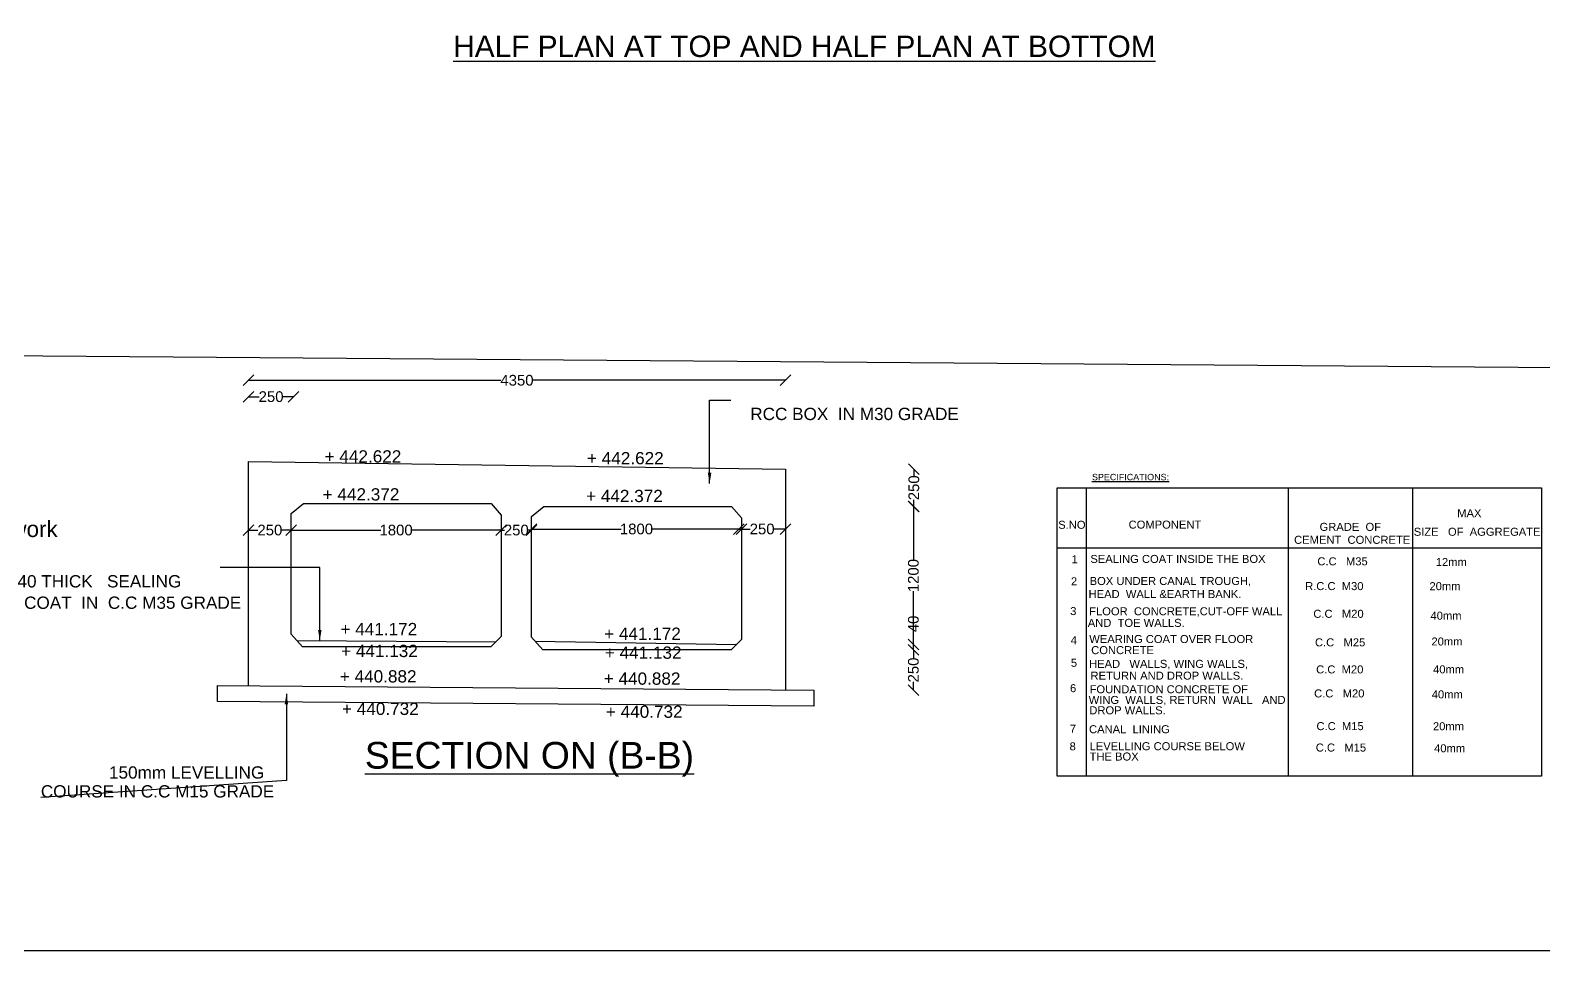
# Model space of a CAD drawing. Header units: millimetres. Extents: x 5760592 to 5768701, y 20978528 to 20983100.
# Drawn here: x 5762703 to 5765539, y 20978528 to 20980252 of the extents above; entities that cross this region are included whole.
import ezdxf

# ---------------------------------------------------------------- set-up
doc = ezdxf.new("R2010")
doc.units = ezdxf.units.MM
doc.header["$MEASUREMENT"] = 0
for name, color, linetype in [('DIMENSIONS', 7, 'Continuous'), ('DRAWING', 7, 'Continuous'), ('TEXT', 7, 'Continuous')]:
    doc.layers.add(name, color=color, linetype=linetype)
doc.styles.get("Standard").update_dxf_attribs({"font": 'arial.ttf', "height": 20})
doc.dimstyles.get("Standard").update_dxf_attribs({"dimtxt": 20, "dimasz": 20, "dimexe": 0.18, "dimexo": 0.0625, "dimgap": 0.09, "dimtad": 0, "dimdec": 0, "dimzin": 0, "dimdsep": 46, "dimtxsty": 'Standard', "dimblk": 'OBLIQUE', "dimcen": 0.09, "dimse1": 1, "dimse2": 1, "dimadec": 0, "dimazin": 0, "dimtfac": 1, "dimtdec": 0, "dimtofl": 0, "dimtmove": 0, "dimatfit": 3, "dimfxl": 1, "dimtolj": 1, "dimtzin": 0, "dimarcsym": 0})

# ---------------------------------------------------------------- blocks, each defined once
blk = doc.blocks.new('_Oblique')
at = {"color": 0, "linetype": 'ByBlock', "lineweight": -2}
blk.add_line((-0.5, -0.5), (0.5, 0.5), dxfattribs=at)
blk = doc.blocks.new('*D87')
at = {"layer": 'Defpoints', "color": 0}
for p in [(5764117.9, 20979596.5), (5763111.7, 20979444.4), (5764117.9, 20979430.2)]:
    blk.add_point(p, dxfattribs=at)
at = {"layer": 'DIMENSIONS', "color": 0, "lineweight": -2}
for p, q in [((5763111.7, 20979596.5), (5763584.5, 20979596.5)), ((5764117.9, 20979596.5), (5763645.1, 20979596.5))]:
    blk.add_line(p, q, dxfattribs=at)
at = {"layer": 'DIMENSIONS', "color": 0, "lineweight": -2, "xscale": 20, "yscale": 20, "zscale": 20, "rotation": 180}
blk.add_blockref('_Oblique', (5763111.7, 20979596.5), dxfattribs=at)
at = {"layer": 'DIMENSIONS', "color": 0, "lineweight": -2, "xscale": 20, "yscale": 20, "zscale": 20}
blk.add_blockref('_Oblique', (5764117.9, 20979596.5), dxfattribs=at)
at = {"layer": 'DIMENSIONS', "color": 0, "insert": (5763614.8, 20979596.5), "char_height": 20, "attachment_point": 5}
blk.add_mtext('\\A1;4350', dxfattribs=at)
blk = doc.blocks.new('*D88')
at = {"layer": 'Defpoints', "color": 0}
for p in [(5763196.3, 20979565.8), (5763111.7, 20979315.8), (5763196.3, 20979315.8)]:
    blk.add_point(p, dxfattribs=at)
at = {"layer": 'DIMENSIONS', "color": 0, "lineweight": -2}
for p, q in [((5763111.7, 20979565.8), (5763131.7, 20979565.8)), ((5763196.3, 20979565.8), (5763176.3, 20979565.8))]:
    blk.add_line(p, q, dxfattribs=at)
at = {"layer": 'DIMENSIONS', "color": 0, "lineweight": -2, "xscale": 20, "yscale": 20, "zscale": 20, "rotation": 180}
blk.add_blockref('_Oblique', (5763111.7, 20979565.8), dxfattribs=at)
at = {"layer": 'DIMENSIONS', "color": 0, "lineweight": -2, "xscale": 20, "yscale": 20, "zscale": 20}
blk.add_blockref('_Oblique', (5763196.3, 20979565.8), dxfattribs=at)
at = {"layer": 'DIMENSIONS', "color": 0, "insert": (5763154, 20979565.8), "char_height": 20, "attachment_point": 5}
blk.add_mtext('\\A1;250', dxfattribs=at)
blk = doc.blocks.new('*D89')
at = {"layer": 'Defpoints', "color": 0}
for p in [(5763111.7, 20979315.8), (5763191.7, 20979315.8), (5763191.7, 20979315.8)]:
    blk.add_point(p, dxfattribs=at)
at = {"layer": 'DIMENSIONS', "color": 0, "lineweight": -2}
for p, q in [((5763111.7, 20979315.8), (5763129.4, 20979315.8)), ((5763191.7, 20979315.8), (5763174, 20979315.8))]:
    blk.add_line(p, q, dxfattribs=at)
at = {"layer": 'DIMENSIONS', "color": 0, "lineweight": -2, "xscale": 20, "yscale": 20, "zscale": 20, "rotation": 180}
blk.add_blockref('_Oblique', (5763111.7, 20979315.8), dxfattribs=at)
at = {"layer": 'DIMENSIONS', "color": 0, "lineweight": -2, "xscale": 20, "yscale": 20, "zscale": 20}
blk.add_blockref('_Oblique', (5763191.7, 20979315.8), dxfattribs=at)
at = {"layer": 'DIMENSIONS', "color": 0, "insert": (5763151.7, 20979315.8), "char_height": 20, "attachment_point": 5}
blk.add_mtext('\\A1;250', dxfattribs=at)
blk = doc.blocks.new('*D90')
at = {"layer": 'Defpoints', "color": 0}
for p in [(5763191.7, 20979315.8), (5763584.9, 20979315.8), (5763584.9, 20979315.8)]:
    blk.add_point(p, dxfattribs=at)
at = {"layer": 'DIMENSIONS', "color": 0, "lineweight": -2}
for p, q in [((5763191.7, 20979315.8), (5763359.4, 20979315.8)), ((5763584.9, 20979315.8), (5763417.3, 20979315.8))]:
    blk.add_line(p, q, dxfattribs=at)
at = {"layer": 'DIMENSIONS', "color": 0, "lineweight": -2, "xscale": 20, "yscale": 20, "zscale": 20, "rotation": 180}
blk.add_blockref('_Oblique', (5763191.7, 20979315.8), dxfattribs=at)
at = {"layer": 'DIMENSIONS', "color": 0, "lineweight": -2, "xscale": 20, "yscale": 20, "zscale": 20}
blk.add_blockref('_Oblique', (5763584.9, 20979315.8), dxfattribs=at)
at = {"layer": 'DIMENSIONS', "color": 0, "insert": (5763388.3, 20979315.8), "char_height": 20, "attachment_point": 5}
blk.add_mtext('\\A1;1800', dxfattribs=at)
blk = doc.blocks.new('*D91')
at = {"layer": 'Defpoints', "color": 0}
for p in [(5763584.9, 20979315.8), (5763642.2, 20979315.8), (5763642.2, 20979315.8)]:
    blk.add_point(p, dxfattribs=at)
at = {"layer": 'DIMENSIONS', "color": 0, "lineweight": -2}
for p, q in [((5763584.9, 20979315.8), (5763591.3, 20979315.8)), ((5763642.2, 20979315.8), (5763635.9, 20979315.8))]:
    blk.add_line(p, q, dxfattribs=at)
at = {"layer": 'DIMENSIONS', "color": 0, "lineweight": -2, "xscale": 20, "yscale": 20, "zscale": 20, "rotation": 180}
blk.add_blockref('_Oblique', (5763584.9, 20979315.8), dxfattribs=at)
at = {"layer": 'DIMENSIONS', "color": 0, "lineweight": -2, "xscale": 20, "yscale": 20, "zscale": 20}
blk.add_blockref('_Oblique', (5763642.2, 20979315.8), dxfattribs=at)
at = {"layer": 'DIMENSIONS', "color": 0, "insert": (5763613.6, 20979315.8), "char_height": 20, "attachment_point": 5}
blk.add_mtext('\\A1;250', dxfattribs=at)
blk = doc.blocks.new('*D92')
at = {"layer": 'Defpoints', "color": 0}
for p in [(5763642.2, 20979315.8), (5764035.4, 20979317.8), (5764035.4, 20979309.7)]:
    blk.add_point(p, dxfattribs=at)
at = {"layer": 'DIMENSIONS', "color": 0, "lineweight": -2}
for p, q in [((5763642.2, 20979317.8), (5763809.9, 20979317.8)), ((5764035.4, 20979317.8), (5763867.8, 20979317.8))]:
    blk.add_line(p, q, dxfattribs=at)
at = {"layer": 'DIMENSIONS', "color": 0, "lineweight": -2, "xscale": 20, "yscale": 20, "zscale": 20, "rotation": 180}
blk.add_blockref('_Oblique', (5763642.2, 20979317.8), dxfattribs=at)
at = {"layer": 'DIMENSIONS', "color": 0, "lineweight": -2, "xscale": 20, "yscale": 20, "zscale": 20}
blk.add_blockref('_Oblique', (5764035.4, 20979317.8), dxfattribs=at)
at = {"layer": 'DIMENSIONS', "color": 0, "insert": (5763838.8, 20979317.8), "char_height": 20, "attachment_point": 5}
blk.add_mtext('\\A1;1800', dxfattribs=at)
blk = doc.blocks.new('*D93')
at = {"layer": 'Defpoints', "color": 0}
for p in [(5764030.6, 20979313), (5764118, 20979317.8), (5764118, 20979313.1)]:
    blk.add_point(p, dxfattribs=at)
at = {"layer": 'DIMENSIONS', "color": 0, "lineweight": -2}
for p, q in [((5764030.6, 20979317.8), (5764052, 20979317.8)), ((5764118, 20979317.8), (5764096.6, 20979317.8))]:
    blk.add_line(p, q, dxfattribs=at)
at = {"layer": 'DIMENSIONS', "color": 0, "lineweight": -2, "xscale": 20, "yscale": 20, "zscale": 20, "rotation": 180}
blk.add_blockref('_Oblique', (5764030.6, 20979317.8), dxfattribs=at)
at = {"layer": 'DIMENSIONS', "color": 0, "lineweight": -2, "xscale": 20, "yscale": 20, "zscale": 20}
blk.add_blockref('_Oblique', (5764118, 20979317.8), dxfattribs=at)
at = {"layer": 'DIMENSIONS', "color": 0, "insert": (5764074.3, 20979317.8), "char_height": 20, "attachment_point": 5}
blk.add_mtext('\\A1;250', dxfattribs=at)
blk = doc.blocks.new('*D94')
at = {"layer": 'Defpoints', "color": 0}
for p in [(5764117.9, 20979430.2), (5764016.9, 20979360), (5764358.7, 20979360)]:
    blk.add_point(p, dxfattribs=at)
at = {"layer": 'DIMENSIONS', "color": 0, "lineweight": -2}
for p, q in [((5764358.7, 20979430.2), (5764358.7, 20979417.4)), ((5764358.7, 20979360), (5764358.7, 20979372.8))]:
    blk.add_line(p, q, dxfattribs=at)
at = {"layer": 'DIMENSIONS', "color": 0, "lineweight": -2, "xscale": 20, "yscale": 20, "zscale": 20}
for p, rotation in [((5764358.7, 20979430.2), 90), ((5764358.7, 20979360), 270)]:
    blk.add_blockref('_Oblique', p, dxfattribs=dict(at, rotation=rotation))
at = {"layer": 'DIMENSIONS', "color": 0, "insert": (5764358.7, 20979395.1), "char_height": 20, "attachment_point": 5, "rotation": 90}
blk.add_mtext('\\A1;250', dxfattribs=at)
blk = doc.blocks.new('*D95')
at = {"layer": 'Defpoints', "color": 0}
for p in [(5764016.9, 20979360), (5764026, 20979101.2), (5764357.8, 20979101.2)]:
    blk.add_point(p, dxfattribs=at)
at = {"layer": 'DIMENSIONS', "color": 0, "lineweight": -2}
for p, q in [((5764357.8, 20979360), (5764357.8, 20979259.6)), ((5764357.8, 20979101.2), (5764357.8, 20979201.6))]:
    blk.add_line(p, q, dxfattribs=at)
at = {"layer": 'DIMENSIONS', "color": 0, "lineweight": -2, "xscale": 20, "yscale": 20, "zscale": 20}
for p, rotation in [((5764357.8, 20979360), 90), ((5764357.8, 20979101.2), 270)]:
    blk.add_blockref('_Oblique', p, dxfattribs=dict(at, rotation=rotation))
at = {"layer": 'DIMENSIONS', "color": 0, "insert": (5764357.8, 20979230.6), "char_height": 20, "attachment_point": 5, "rotation": 90}
blk.add_mtext('\\A1;1200', dxfattribs=at)
blk = doc.blocks.new('*D96')
at = {"layer": 'Defpoints', "color": 0}
for p in [(5764016.5, 20979091.4), (5764026, 20979101.2), (5764357.8, 20979091.4)]:
    blk.add_point(p, dxfattribs=at)
at = {"layer": 'DIMENSIONS', "color": 0, "lineweight": -2}
for p, q in [((5764357.8, 20979101.2), (5764357.8, 20979125.3)), ((5764357.8, 20979091.4), (5764357.8, 20979101.2))]:
    blk.add_line(p, q, dxfattribs=at)
at = {"layer": 'DIMENSIONS', "color": 0, "lineweight": -2, "xscale": 20, "yscale": 20, "zscale": 20}
for p, rotation in [((5764357.8, 20979101.2), 90), ((5764357.8, 20979091.4), 270)]:
    blk.add_blockref('_Oblique', p, dxfattribs=dict(at, rotation=rotation))
at = {"layer": 'DIMENSIONS', "color": 0, "insert": (5764357.8, 20979140.1), "char_height": 20, "attachment_point": 5, "rotation": 90}
blk.add_mtext('\\A1;40', dxfattribs=at)
blk = doc.blocks.new('*D97')
at = {"layer": 'Defpoints', "color": 0}
for p in [(5764357.8, 20979091.4), (5764118.4, 20979016), (5764357.8, 20979016)]:
    blk.add_point(p, dxfattribs=at)
at = {"layer": 'DIMENSIONS', "color": 0, "lineweight": -2}
for p, q in [((5764357.8, 20979091.4), (5764357.8, 20979076)), ((5764357.8, 20979016), (5764357.8, 20979031.4))]:
    blk.add_line(p, q, dxfattribs=at)
at = {"layer": 'DIMENSIONS', "color": 0, "lineweight": -2, "xscale": 20, "yscale": 20, "zscale": 20}
for p, rotation in [((5764357.8, 20979091.4), 90), ((5764357.8, 20979016), 270)]:
    blk.add_blockref('_Oblique', p, dxfattribs=dict(at, rotation=rotation))
at = {"layer": 'DIMENSIONS', "color": 0, "insert": (5764357.8, 20979053.7), "char_height": 20, "attachment_point": 5, "rotation": 90}
blk.add_mtext('\\A1;250', dxfattribs=at)

msp = doc.modelspace()

# ---------------------------------------------------------------- linework, layer by layer
at = {"layer": 'DRAWING', "color": 0}
for points in [[(5760592.1, 20983100), (5768629.1, 20983100), (5768629.1, 20978527.7), (5760592.1, 20978527.7)], [(5764627, 20979394.8), (5765534.7, 20979394.8), (5765534.7, 20978855), (5764627, 20978855)]]:
    msp.add_lwpolyline(points, close=True, dxfattribs=at)
for points in [[(5767198.5, 20979607.4), (5760692.7, 20979657.2), (5760692.7, 20980059.4), (5760730.3, 20980083.5), (5760661.6, 20980083.5), (5760697.4, 20980103.9), (5760697.4, 20981484.9), (5760731.2, 20981508), (5760663.9, 20981508), (5760697.4, 20981529.9), (5760697.7, 20981724.9)], [(5763111.7, 20979024), (5763111.7, 20979444.4), (5764117.9, 20979430.2), (5764118.4, 20979016)], [(5764681.8, 20979394.8), (5764681.8, 20978855)], [(5765060.4, 20979394.8), (5765060.4, 20978855)], [(5765292.9, 20979394.8), (5765292.9, 20978855)], [(5763214.6, 20979365.5), (5763566.4, 20979365.5), (5763584.9, 20979344.1), (5763584.9, 20979116.6), (5763566, 20979096.9), (5763212.6, 20979096.9), (5763191.7, 20979120.8), (5763191.7, 20979347.1), (5763214.6, 20979365.5)], [(5763665.1, 20979360), (5764016.9, 20979360), (5764035.4, 20979338.6), (5764035.4, 20979111.1), (5764016.5, 20979091.4), (5763663.1, 20979091.4), (5763642.2, 20979115.3), (5763642.2, 20979341.6), (5763665.1, 20979360)], [(5764627, 20979282.4), (5765534.7, 20979282.4)], [(5763202.2, 20979108.8), (5763575.4, 20979106.7)], [(5763648.9, 20979107.6), (5764026, 20979101.2)], [(5763052.9, 20979024.5), (5764171.5, 20979015.6), (5764171.5, 20978986.1), (5763053.3, 20978994.6), (5763053.5, 20979024.5)]]:
    msp.add_lwpolyline(points, dxfattribs=at)

# ---------------------------------------------------------------- texts
at = {"layer": 'TEXT', "color": 0}
for s, height, p in [('%%UHALF PLAN AT TOP AND HALF PLAN AT BOTTOM', 40, (5763495.3, 20980202.3)), ('RCC BOX  IN M30 GRADE', 23, (5764052, 20979522)), ('+ 442.622', 23, (5763254.3, 20979442.4)), ('+ 442.622', 23, (5763746, 20979439.1)), ('%%USPECIFICATIONS:', 12, (5764692.5, 20979409.2)), ('+ 442.372', 23, (5763250.6, 20979371.3)), ('+ 442.372', 23, (5763744.3, 20979368.3)), ('S.NO', 15, (5764629.2, 20979318.3)), ('COMPONENT', 15, (5764761.1, 20979318.6)), ('GRADE  OF', 15, (5765119, 20979314.4)), ('MAX', 15, (5765377, 20979340)), ('CEMENT  CONCRETE', 15, (5765071.3, 20979290.1)), ('SIZE   OF  AGGREGATE', 15, (5765295.6, 20979305.2)), ('1', 15, (5764654.2, 20979253.8)), ('SEALING COAT INSIDE THE BOX', 15, (5764689.5, 20979254.3)), ('C.C   M35', 15, (5765114.9, 20979249.8)), ('12mm', 15, (5765336.8, 20979248.5)), ('40 THICK   SEALING', 23, (5762678.7, 20979208.4)), ('2', 15, (5764653.1, 20979212.4)), ('BOX UNDER CANAL TROUGH,', 15, (5764688.1, 20979213)), ('R.C.C  M30', 15, (5765091.9, 20979203.4)), ('20mm', 15, (5765325, 20979203.2)), ('COAT  IN  C.C M35 GRADE', 23, (5762691, 20979168.3)), ('HEAD  WALL &EARTH BANK.', 15, (5764686.1, 20979188.5)), ('3', 15, (5764651.6, 20979156.6)), ('FLOOR  CONCRETE,CUT-OFF WALL ', 15, (5764687.2, 20979156.2)), ('C.C   M20', 15, (5765107.3, 20979151.5)), ('40mm', 15, (5765326.9, 20979148)), ('+ 441.172', 23, (5763284, 20979118.9)), ('+ 441.172', 23, (5763778.2, 20979110.2)), ('AND  TOE WALLS.', 15, (5764684.6, 20979134.5)), ('4', 15, (5764652.6, 20979102)), ('WEARING COAT OVER FLOOR ', 15, (5764687.4, 20979104.2)), ('C.C   M25', 15, (5765110.4, 20979098)), ('20mm', 15, (5765328.7, 20979099.6)), ('+ 441.132', 23, (5763285.2, 20979077.9)), ('+ 441.132', 23, (5763779.4, 20979074.7)), ('5', 15, (5764652.9, 20979059.7)), ('CONCRETE', 15, (5764691, 20979083.4)), ('+ 440.882', 23, (5763282.8, 20979030.3)), ('+ 440.882', 23, (5763777.4, 20979026.1)), ('HEAD   WALLS, WING WALLS,', 15, (5764687, 20979057.7)), ('RETURN AND DROP WALLS.', 15, (5764689.7, 20979035.6)), ('C.C  M20', 15, (5765112.6, 20979047.3)), ('40mm', 15, (5765331.8, 20979047.4)), ('6', 15, (5764651.3, 20979012.1)), ('FOUNDATION CONCRETE OF', 15, (5764688, 20979010.1)), ('C.C   M20', 15, (5765108.8, 20979002.3)), ('+ 440.732', 23, (5763286.9, 20978969.5)), ('WING  WALLS, RETURN  WALL   AND', 15, (5764686.3, 20978990.1)), ('40mm', 15, (5765329.3, 20979000.5)), ('+ 440.732', 23, (5763781.4, 20978964.1)), ('DROP WALLS.', 15, (5764687.5, 20978970.7)), ('7', 15, (5764651, 20978936.1)), ('CANAL  LINING', 15, (5764687, 20978935.2)), ('C.C  M15', 15, (5765113.2, 20978941)), ('20mm', 15, (5765331.5, 20978940.8)), ('%%USECTION ON (B-B)', 50, (5763329.7, 20978868.9)), ('8', 15, (5764650.5, 20978903.2)), ('LEVELLING COURSE BELOW', 15, (5764688, 20978903.4)), ('C.C   M15', 15, (5765111.9, 20978900.9)), ('40mm', 15, (5765333.7, 20978899.5)), ('THE BOX', 15, (5764688, 20978884.1)), ('150mm LEVELLING', 23, (5762850.2, 20978850.2)), ('COURSE IN C.C M15 GRADE', 23, (5762722.5, 20978814.8))]:
    msp.add_text(s, height=height, dxfattribs=at).set_placement(p)
at = {"layer": 'TEXT', "color": 0, "insert": (5760685.4, 20979582.9), "char_height": 30, "width": 2103.366, "attachment_point": 1}
msp.add_mtext('1. The Project authorities shall satisfy_ whether the design and drawing proposals comply with technical specifications as stipulated in the agreement conditions.Any deviations noticed may be referred to CDO for necessary modifications before taking up execution. \\P2. The project authorities shall verify the suitability of the structure as per approved hydraulic particulars and Satisfy themselves about the suitability of the structure. \\P3. The field authorities shall ensure the safe bearing capacity of soil at foundation level before execution of work by conducting plate load test. ', dxfattribs=at)

# ---------------------------------------------------------------- dimensions: what is measured, and where the dimension line sits
at = {"layer": 'DIMENSIONS', "color": 0}
for base, p1, p2, text, picture, middle in [((5764117.9, 20979596.5), (5763111.7, 20979444.4), (5764117.9, 20979430.2), '4350', '*D87', (5763614.8, 20979596.5)), ((5763196.3, 20979565.8), (5763111.7, 20979315.8), (5763196.3, 20979315.8), '250', '*D88', (5763154, 20979565.8)), ((5764035.4, 20979317.8), (5763642.2, 20979315.8), (5764035.4, 20979309.7), '1800', '*D92', (5763838.8, 20979317.8)), ((5764118, 20979317.8), (5764030.6, 20979313), (5764118, 20979313.1), '250', '*D93', (5764074.3, 20979317.8)), ((5763191.7, 20979315.8), (5763111.7, 20979315.8), (5763191.7, 20979315.8), '250', '*D89', (5763151.7, 20979315.8)), ((5763584.9, 20979315.8), (5763191.7, 20979315.8), (5763584.9, 20979315.8), '1800', '*D90', (5763388.3, 20979315.8)), ((5763642.2, 20979315.8), (5763584.9, 20979315.8), (5763642.2, 20979315.8), '250', '*D91', (5763613.6, 20979315.8))]:
    dim = msp.add_linear_dim(base=base, p1=p1, p2=p2, text=text, dimstyle='Standard', dxfattribs=at)
    dim.commit()
    dim.dimension.update_dxf_attribs({"geometry": picture, "text_midpoint": middle})
for base, p1, p2, text, picture, middle in [((5764358.7, 20979360), (5764117.9, 20979430.2), (5764016.9, 20979360), '250', '*D94', (5764358.7, 20979395.1)), ((5764357.8, 20979101.2), (5764016.9, 20979360), (5764026, 20979101.2), '1200', '*D95', (5764357.8, 20979230.6)), ((5764357.8, 20979016), (5764357.8, 20979091.4), (5764118.4, 20979016), '250', '*D97', (5764357.8, 20979053.7))]:
    dim = msp.add_linear_dim(base=base, p1=p1, p2=p2, angle=90, text=text, dimstyle='Standard', dxfattribs=at)
    dim.commit()
    dim.dimension.update_dxf_attribs({"geometry": picture, "text_midpoint": middle})
dim = msp.add_linear_dim(base=(5764357.8, 20979091.4), p1=(5764026, 20979101.2), p2=(5764016.5, 20979091.4), angle=90, text='40', dimstyle='Standard', dxfattribs=at)
dim.commit()
dim.dimension.update_dxf_attribs({"geometry": '*D96', "text_midpoint": (5764357.8, 20979140.1), "dimtype": 160})

# ---------------------------------------------------------------- leaders
for points in [[(5763975.8, 20979403.2), (5763975.8, 20979559.3), (5764015.5, 20979559.3)], [(5763245.3, 20979108.6), (5763245.3, 20979245.6), (5763058.3, 20979245.6)], [(5763182.7, 20979009.1), (5763182.7, 20978846.5), (5762722.5, 20978814.8)]]:
    msp.add_leader(points, dimstyle='Standard', override={"dimgap": 0.09, "dimtad": 0}, dxfattribs=at)

doc.saveas('drawing.dxf')
